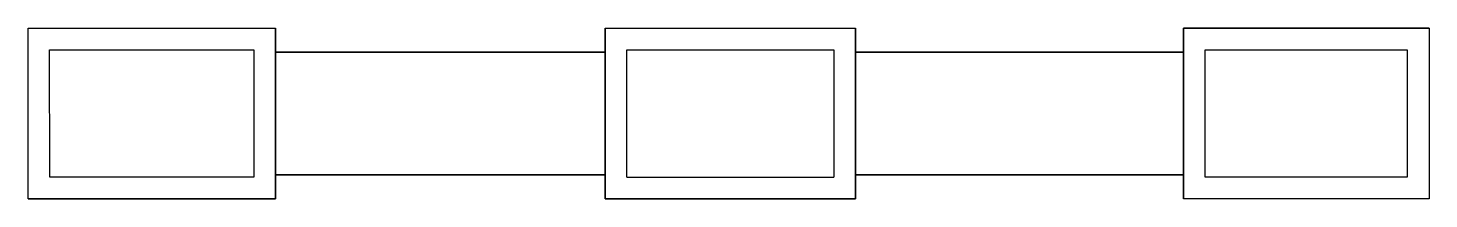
# Model space of a CAD drawing. Header units: millimetres. Extents: x -48614 to 110435, y -11020 to 74943.
# Drawn here: x -26132 to -11917, y 62321 to 64051 of the extents above; entities that cross this region are included whole.
import ezdxf

# ---------------------------------------------------------------- set-up
doc = ezdxf.new("R2010")
doc.units = ezdxf.units.MM
doc.layers.add('SITE', color=1, linetype='Continuous')

msp = doc.modelspace()

# ---------------------------------------------------------------- linework, layer by layer
at = {"layer": 'SITE', "linetype": 'Continuous'}
for p, q in [((-26132, 62321), (-26132, 64051)), ((-26132, 64051), (-23622, 64051)), ((-23622, 64051, 0), (-23622, 62321, 0)), ((-23622, 62321, 0), (-23622, 64051, 0)), ((-20277, 64051), (-17737, 64051)), ((-20277, 62321, 0), (-20277, 64051, 0)), ((-20277, 64051, 0), (-20277, 62321, 0)), ((-17737, 64051), (-17737, 62321)), ((-17737, 62321), (-17737, 64051)), ((-14407, 62321), (-14407, 64051)), ((-14407, 64051), (-14407, 62321)), ((-11917, 64051), (-14407, 64051)), ((-14407, 64051), (-11917, 64051)), ((-11917, 64051), (-11917, 62321)), ((-25913, 63831), (-23842, 63831)), ((-25912, 62541), (-25913, 63831)), ((-23842, 63831), (-23842, 62541)), ((-20057, 63831), (-17957, 63831)), ((-20057, 62541), (-20057, 63831)), ((-17957, 63831), (-17957, 62541)), ((-14187, 62541), (-14187, 63831)), ((-14187, 63831), (-12137, 63831)), ((-12137, 63831), (-12137, 62541)), ((-20277, 63806, 0), (-23622, 63806, 0)), ((-23622, 63806, 0), (-20277, 63806, 0)), ((-17737, 63806, 0), (-14407, 63806)), ((-14407, 63806), (-17737, 63806, 0)), ((-20277, 62566, 0), (-23622, 62566, 0)), ((-23622, 62566, 0), (-20277, 62566, 0)), ((-14407, 62566), (-17737, 62566, 0)), ((-17737, 62566, 0), (-14407, 62566)), ((-23842, 62541), (-25912, 62541)), ((-20057, 62541), (-17957, 62541)), ((-12137, 62541), (-14187, 62541)), ((-23622, 62321), (-26132, 62321)), ((-26132, 62321), (-23622, 62321)), ((-17737, 62321), (-20277, 62321, 0)), ((-20277, 62321, 0), (-17737, 62321)), ((-11917, 62321), (-14407, 62321))]:
    msp.add_line(p, q, dxfattribs=at)

doc.saveas('drawing.dxf')
